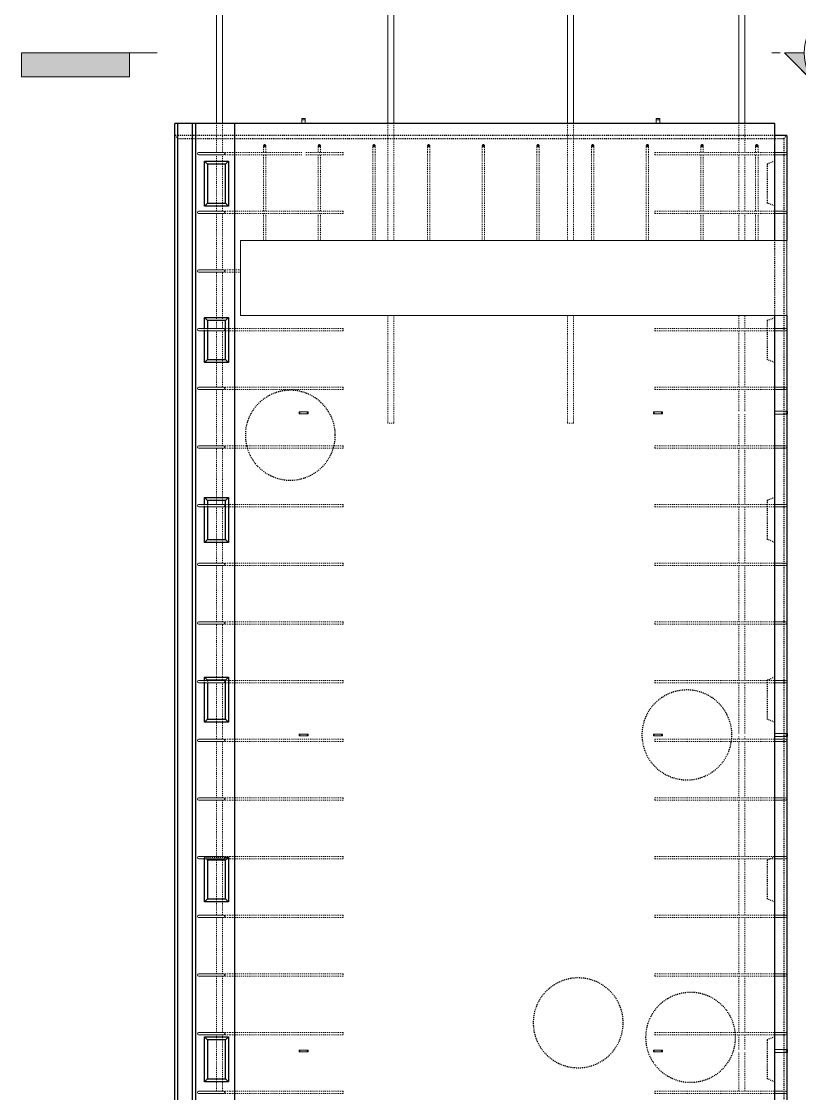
# Model space of a CAD drawing. Header units: millimetres. Extents: x -21844 to -8770, y -2150 to 7662.
# Drawn here: x -18647 to -16050, y 463 to 4041 of the extents above; entities that cross this region are included whole.
import ezdxf

# ---------------------------------------------------------------- set-up
doc = ezdxf.new("R2010")
doc.units = ezdxf.units.MM
doc.linetypes.add('Dash', pattern=[6.36, 3.18, -3.18])
for name, color, linetype, lineweight in [('A-GENM', 13, 'Continuous', 18), ('A-WALL', 113, 'Continuous', 25), ('A-WALL-HDLN', 110, 'Dash', 25), ('G-ANNO-SYMB', 111, 'Continuous', 9), ('S-BEAM', 12, 'Continuous', 18), ('S-RBAR', 171, 'Continuous', 18)]:
    doc.layers.add(name, color=color, linetype=linetype, lineweight=lineweight)

# ---------------------------------------------------------------- blocks, each defined once
blk = doc.blocks.new('M_Rectangular Corbel - M_Rectangular Corbel-1563094-Elevation Front')
at = {"layer": 'S-BEAM'}
for p, q in [((-17915.4, 3060), (-17915.4, 3310)), ((-17915.4, 3310), (-16092.9, 3310)), ((-16092.9, 3310), (-16092.9, 3060)), ((-16092.9, 3060), (-17915.4, 3060))]:
    blk.add_line(p, q, dxfattribs=at)
blk = doc.blocks.new('RR spread anchor face based - RR-SA-4_0-180-1726831-Elevation Front')
at = {"layer": 'A-GENM'}
for p, q in [((-17711.4, 3712.2), (-17711.4, 3717.2)), ((-17711.4, 3717.2), (-17699.4, 3717.2)), ((-17711.4, 3700), (-17711.4, 3712.2)), ((-17699.4, 3712.2), (-17711.4, 3712.2)), ((-17699.4, 3717.2), (-17699.4, 3712.2)), ((-17699.4, 3712.2), (-17699.4, 3700))]:
    blk.add_line(p, q, dxfattribs=at)
blk = doc.blocks.new('RR spread anchor face based - RR-SA-2_5-250-1726823-Elevation Front')
at = {"layer": 'A-GENM'}
for p, q in [((-16132.9, 2740), (-16095.4, 2740)), ((-16095.4, 2730), (-16132.9, 2730)), ((-16095.4, 2740), (-16090.4, 2740)), ((-16095.4, 2730), (-16095.4, 2740)), ((-16090.4, 2730), (-16095.4, 2730)), ((-16090.4, 2740), (-16090.4, 2730))]:
    blk.add_line(p, q, dxfattribs=at)
blk = doc.blocks.new('RR spread anchor face based - RR-SA-1_4-160-1726851-Elevation Front')
at = {"layer": 'A-GENM'}
for p, q in [((-17720.4, 2738), (-17717.9, 2738)), ((-17720.4, 2732), (-17720.4, 2738)), ((-17717.9, 2732), (-17720.4, 2732)), ((-17717.9, 2738), (-17692.9, 2738)), ((-17717.9, 2732), (-17717.9, 2738)), ((-17692.9, 2732), (-17717.9, 2732)), ((-17692.9, 2738), (-17690.4, 2738)), ((-17692.9, 2732), (-17692.9, 2738)), ((-17690.4, 2732), (-17692.9, 2732)), ((-17690.4, 2738), (-17690.4, 2732))]:
    blk.add_line(p, q, dxfattribs=at)
blk = doc.blocks.new('Detail View - M_Section Tail - Filled Horizontal-14034-Elevation Front')
at = {"layer": 'G-ANNO-SYMB'}
blk.add_hatch(color=256, dxfattribs=at).paths.add_polyline_path([(-18204.4, -528.4), (-18204.4, -448.4), (-18564.4, -448.4), (-18564.4, -528.4)])
for p, q in [((-18564.4, -528.4), (-18564.4, -448.4)), ((-18564.4, -448.4), (-18204.4, -448.4)), ((-18204.4, -448.4), (-18204.4, -528.4)), ((-18204.4, -528.4), (-18564.4, -528.4))]:
    blk.add_line(p, q, dxfattribs=at)
blk = doc.blocks.new('Detail View - M_Section Head - Filled SHOP DWG-1002450-Elevation Front')
at = {"layer": 'G-ANNO-SYMB'}
h = blk.add_hatch(color=256, dxfattribs=at)
edge = h.paths.add_edge_path()
edge.add_line((-15983, -448.4), (-15916.7, -448.4))
edge.add_arc((-15756.7, -448.4), 160, 180, 225)
edge.add_line((-15869.9, -561.5), (-15983, -448.4))
h = blk.add_hatch(color=256, dxfattribs=at)
edge = h.paths.add_edge_path()
edge.add_line((-15530.5, -448.4), (-15643.6, -561.5))
edge.add_arc((-15756.7, -448.4), 160, 315, 360)
edge.add_line((-15596.7, -448.4), (-15530.5, -448.4))
h = blk.add_hatch(color=256, dxfattribs=at)
edge = h.paths.add_edge_path()
edge.add_line((-15756.7, -674.7), (-15869.9, -561.5))
edge.add_arc((-15756.7, -448.4), 160, 225, 270)
edge.add_line((-15756.7, -608.4), (-15756.7, -674.7))
h = blk.add_hatch(color=256, dxfattribs=at)
edge = h.paths.add_edge_path()
edge.add_line((-15756.7, -674.7), (-15756.7, -608.4))
edge.add_arc((-15756.7, -448.4), 160, 270, 315)
edge.add_line((-15643.6, -561.5), (-15756.7, -674.7))
for p, q in [((-15756.7, -674.7), (-15983, -448.4)), ((-15916.7, -448.4), (-15983, -448.4)), ((-15983, -448.4), (-15869.9, -561.5)), ((-15916.7, -448.4), (-15983, -448.4)), ((-15756.7, -674.7), (-15530.5, -448.4)), ((-15643.6, -561.5), (-15530.5, -448.4)), ((-15596.7, -448.4), (-15530.5, -448.4)), ((-15530.5, -448.4), (-15596.7, -448.4)), ((-15869.9, -561.5), (-15756.7, -674.7)), ((-15756.7, -674.7), (-15643.6, -561.5)), ((-15756.7, -608.4), (-15756.7, -674.7)), ((-15756.7, -674.7), (-15756.7, -608.4))]:
    blk.add_line(p, q, dxfattribs=at)
for start, end in [(360, 180), (180, 360), (180, 225), (315, 0), (225, 270), (270, 315)]:
    blk.add_arc((-15756.7, -448.4), 160, start, end, dxfattribs=at)

msp = doc.modelspace()

# ---------------------------------------------------------------- hatches: boundary and pattern name
at = {"layer": 'S-RBAR'}
for points in [[(-17835.4, 3622), (-17831.4, 3626), (-17835.4, 3630), (-17839.4, 3626)], [(-17652.9, 3622), (-17648.9, 3626), (-17652.9, 3630), (-17656.9, 3626)], [(-17470.4, 3622), (-17466.4, 3626), (-17470.4, 3630), (-17474.4, 3626)], [(-17287.9, 3622), (-17283.9, 3626), (-17287.9, 3630), (-17291.9, 3626)], [(-17105.4, 3622), (-17101.4, 3626), (-17105.4, 3630), (-17109.4, 3626)], [(-16922.9, 3622), (-16918.9, 3626), (-16922.9, 3630), (-16926.9, 3626)], [(-16740.4, 3622), (-16736.4, 3626), (-16740.4, 3630), (-16744.4, 3626)], [(-16557.9, 3622), (-16553.9, 3626), (-16557.9, 3630), (-16561.9, 3626)], [(-16375.4, 3622), (-16371.4, 3626), (-16375.4, 3630), (-16379.4, 3626)], [(-16192.9, 3622), (-16188.9, 3626), (-16192.9, 3630), (-16196.9, 3626)]]:
    msp.add_hatch(color=256, dxfattribs=at).paths.add_polyline_path(points)
h = msp.add_hatch(color=256, dxfattribs=at)
edge = h.paths.add_edge_path()
edge.add_arc((-17835.4, 3626), 4, 0, 360)
h = msp.add_hatch(color=256, dxfattribs=at)
edge = h.paths.add_edge_path()
edge.add_arc((-17652.9, 3626), 4, 0, 360)
h = msp.add_hatch(color=256, dxfattribs=at)
edge = h.paths.add_edge_path()
edge.add_arc((-17470.4, 3626), 4, 0, 360)
h = msp.add_hatch(color=256, dxfattribs=at)
edge = h.paths.add_edge_path()
edge.add_arc((-17287.9, 3626), 4, 0, 360)
h = msp.add_hatch(color=256, dxfattribs=at)
edge = h.paths.add_edge_path()
edge.add_arc((-17105.4, 3626), 4, 0, 360)
h = msp.add_hatch(color=256, dxfattribs=at)
edge = h.paths.add_edge_path()
edge.add_arc((-16922.9, 3626), 4, 0, 360)
h = msp.add_hatch(color=256, dxfattribs=at)
edge = h.paths.add_edge_path()
edge.add_arc((-16740.4, 3626), 4, 0, 360)
h = msp.add_hatch(color=256, dxfattribs=at)
edge = h.paths.add_edge_path()
edge.add_arc((-16557.9, 3626), 4, 0, 360)
h = msp.add_hatch(color=256, dxfattribs=at)
edge = h.paths.add_edge_path()
edge.add_arc((-16375.4, 3626), 4, 0, 360)
h = msp.add_hatch(color=256, dxfattribs=at)
edge = h.paths.add_edge_path()
edge.add_arc((-16192.9, 3626), 4, 0, 360)

# ---------------------------------------------------------------- linework, layer by layer
at = {"layer": 'A-WALL'}
for p, q in [((-16132.9, 3700), (-18135.4, 3700)), ((-18135.4, -1395), (-18135.4, 3700)), ((-18125.4, 3700), (-18125.4, -1395)), ((-18075.4, -1395), (-18075.4, 3700)), ((-18065.4, 3700), (-18065.4, -1395)), ((-17935.4, 3700), (-17935.4, -1395)), ((-16132.9, 3310), (-16132.9, 3700)), ((-16092.9, 3660.5), (-16132.9, 3660.5)), ((-16092.9, 3660.5), (-16092.9, 3600.4)), ((-16092.9, 3599.6), (-16092.9, 3404.6)), ((-18035.4, 3425), (-18035.4, 3575)), ((-18035.4, 3575), (-17955.4, 3575)), ((-18035.4, 3575), (-18025.4, 3565)), ((-17965.4, 3565), (-18025.4, 3565)), ((-18025.4, 3565), (-18025.4, 3435)), ((-17955.4, 3575), (-17965.4, 3565)), ((-17965.4, 3435), (-17965.4, 3565)), ((-17955.4, 3575), (-17955.4, 3425)), ((-18035.4, 3425), (-18025.4, 3435)), ((-18025.4, 3435), (-17965.4, 3435)), ((-17965.4, 3435), (-17955.4, 3425)), ((-17955.4, 3425), (-18035.4, 3425)), ((-16092.9, 3403.8), (-16092.9, 3310)), ((-18035.4, 3016.6), (-18035.4, 3052.5)), ((-18035.4, 3052.5), (-17955.4, 3052.5)), ((-18035.4, 3052.5), (-18025.4, 3042.5)), ((-17965.4, 3042.5), (-18025.4, 3042.5)), ((-18025.4, 3042.5), (-18025.4, 3016.6)), ((-17955.4, 3052.5), (-17965.4, 3042.5)), ((-17965.4, 2912.5), (-17965.4, 3042.5)), ((-17955.4, 3052.5), (-17955.4, 2902.5)), ((-16132.9, -1395), (-16132.9, 3060)), ((-16092.9, 3060), (-16092.9, 3013)), ((-18035.4, 2902.5), (-18035.4, 3008.6)), ((-18025.4, 3008.6), (-18025.4, 2912.5)), ((-16092.9, 3012.2), (-16092.9, 2817.2)), ((-18035.4, 2902.5), (-18025.4, 2912.5)), ((-17955.4, 2902.5), (-18035.4, 2902.5)), ((-18025.4, 2912.5), (-17965.4, 2912.5)), ((-17965.4, 2912.5), (-17955.4, 2902.5)), ((-16092.9, 2816.4), (-16092.9, 2740)), ((-16092.9, 2730), (-16092.9, 2621.4)), ((-16092.9, 2620.6), (-16092.9, 2425.6)), ((-18035.4, 2429.2), (-18035.4, 2452.5)), ((-18035.4, 2452.5), (-17955.4, 2452.5)), ((-18035.4, 2452.5), (-18025.4, 2442.5)), ((-17965.4, 2442.5), (-18025.4, 2442.5)), ((-18025.4, 2442.5), (-18025.4, 2429.2)), ((-17955.4, 2452.5), (-17965.4, 2442.5)), ((-17965.4, 2312.5), (-17965.4, 2442.5)), ((-17955.4, 2452.5), (-17955.4, 2302.5)), ((-18035.4, 2302.5), (-18035.4, 2421.2)), ((-18025.4, 2421.2), (-18025.4, 2312.5)), ((-16092.9, 2424.8), (-16092.9, 2229.8)), ((-18035.4, 2302.5), (-18025.4, 2312.5)), ((-17955.4, 2302.5), (-18035.4, 2302.5)), ((-18025.4, 2312.5), (-17965.4, 2312.5)), ((-17965.4, 2312.5), (-17955.4, 2302.5)), ((-16092.9, 2229), (-16092.9, 2034)), ((-16092.9, 2033.2), (-16092.9, 1838.2)), ((-18035.4, 1841.8), (-18035.4, 1852.5)), ((-18035.4, 1852.5), (-17955.4, 1852.5)), ((-18035.4, 1852.5), (-18025.4, 1842.5)), ((-18035.4, 1702.5), (-18035.4, 1833.8)), ((-17965.4, 1842.5), (-18025.4, 1842.5)), ((-18025.4, 1842.5), (-18025.4, 1841.8)), ((-18025.4, 1833.8), (-18025.4, 1712.5)), ((-17955.4, 1852.5), (-17965.4, 1842.5)), ((-17965.4, 1712.5), (-17965.4, 1842.5)), ((-17955.4, 1852.5), (-17955.4, 1702.5)), ((-16092.9, 1837.4), (-16092.9, 1665)), ((-18035.4, 1702.5), (-18025.4, 1712.5)), ((-17955.4, 1702.5), (-18035.4, 1702.5)), ((-18025.4, 1712.5), (-17965.4, 1712.5)), ((-17965.4, 1712.5), (-17955.4, 1702.5)), ((-16092.9, 1655), (-16092.9, 1642.4)), ((-16092.9, 1641.6), (-16092.9, 1446.6)), ((-16092.9, 1445.8), (-16092.9, 1250.8)), ((-17971.4, 1252.5), (-17970.6, 1252.5)), ((-17968.4, 1252.5), (-17968.1, 1252.5)), ((-17968, 1252.5), (-17955.4, 1252.5)), ((-17955.4, 1252.5), (-17965.4, 1242.5)), ((-17955.4, 1252.5), (-17955.4, 1102.5)), ((-18035.4, 1102.5), (-18035.4, 1246.4)), ((-18029.3, 1246.4), (-18025.4, 1242.5)), ((-17965.4, 1242.5), (-18025.4, 1242.5)), ((-18025.4, 1242.5), (-18025.4, 1112.5)), ((-17965.4, 1112.5), (-17965.4, 1242.5)), ((-16092.9, 1250), (-16092.9, 1055)), ((-18035.4, 1102.5), (-18025.4, 1112.5)), ((-18025.4, 1112.5), (-17965.4, 1112.5)), ((-17965.4, 1112.5), (-17955.4, 1102.5)), ((-17955.4, 1102.5), (-18035.4, 1102.5)), ((-16092.9, 1054.2), (-16092.9, 859.2)), ((-16092.9, 858.4), (-16092.9, 663.4)), ((-18035.4, 502.5), (-18035.4, 652.5)), ((-18035.4, 652.5), (-17955.4, 652.5)), ((-18035.4, 652.5), (-18025.4, 642.5)), ((-17955.4, 652.5), (-17965.4, 642.5)), ((-17955.4, 652.5), (-17955.4, 502.5)), ((-16092.9, 662.6), (-16092.9, 610)), ((-17965.4, 642.5), (-18025.4, 642.5)), ((-18025.4, 642.5), (-18025.4, 512.5)), ((-17965.4, 512.5), (-17965.4, 642.5)), ((-16092.9, 600), (-16092.9, 467.6)), ((-18035.4, 502.5), (-18025.4, 512.5)), ((-17955.4, 502.5), (-18035.4, 502.5)), ((-18025.4, 512.5), (-17965.4, 512.5)), ((-17965.4, 512.5), (-17955.4, 502.5)), ((-16092.9, 466.8), (-16092.9, 271.8))]:
    msp.add_line(p, q, dxfattribs=at)
at = {"layer": 'A-WALL-HDLN'}
for p, q in [((-18125.5, 3660.5), (-18135.4, 3660.5)), ((-18135.4, 3660.4), (-18125.4, 3650.4)), ((-18075.5, 3660.5), (-18125.4, 3660.5)), ((-18125.4, 3650.4), (-18075.5, 3650.4)), ((-18065.5, 3660.5), (-18075.4, 3660.5)), ((-18075.4, 3650.4), (-18065.5, 3650.4)), ((-17935.5, 3660.5), (-18065.4, 3660.5)), ((-18065.4, 3650.4), (-17995.5, 3650.4)), ((-17995.4, 3650.4), (-17975.5, 3650.4)), ((-17975.4, 3650.4), (-17935.5, 3650.4)), ((-16133, 3660.5), (-17935.4, 3660.5)), ((-17935.4, 3650.4), (-17424, 3650.4)), ((-17423.9, 3650.4), (-17404, 3650.4)), ((-17403.9, 3650.4), (-16824.5, 3650.4)), ((-16824.4, 3650.4), (-16804.5, 3650.4)), ((-16804.4, 3650.4), (-16253, 3650.4)), ((-16252.9, 3650.4), (-16233, 3650.4)), ((-16232.9, 3650.4), (-16133, 3650.4)), ((-16132.9, 3650.4), (-16102.9, 3650.4)), ((-16102.9, 3650.4), (-16092.9, 3660.5)), ((-16102.9, 3650.4), (-16102.9, 3310)), ((-16133, 3575), (-16157.9, 3565)), ((-16157.9, 3565), (-16157.9, 3435)), ((-16133, 3425), (-16157.9, 3435)), ((-16132.9, 3060), (-16132.9, 3310)), ((-16102.9, 3310), (-16102.9, 3060)), ((-16133, 3052.5), (-16157.9, 3042.5)), ((-16157.9, 3042.5), (-16157.9, 2912.5)), ((-16102.9, 3060), (-16102.9, 2740)), ((-18035.4, 3008.6), (-18035.4, 3016.6)), ((-18025.4, 3016.6), (-18025.4, 3008.6)), ((-16133, 2902.5), (-16157.9, 2912.5)), ((-16102.9, 2740), (-16102.9, 2730)), ((-16102.9, 2730), (-16102.9, 1665)), ((-16092.9, 2740), (-16092.9, 2730)), ((-16133, 2452.5), (-16157.9, 2442.5)), ((-16157.9, 2442.5), (-16157.9, 2312.5)), ((-18035.4, 2421.2), (-18035.4, 2429.2)), ((-18025.4, 2429.2), (-18025.4, 2421.2)), ((-16133, 2302.5), (-16157.9, 2312.5)), ((-18035.4, 1833.8), (-18035.4, 1841.8)), ((-18025.4, 1841.8), (-18025.4, 1833.8)), ((-16133, 1852.5), (-16157.9, 1842.5)), ((-16157.9, 1842.5), (-16157.9, 1712.5)), ((-16133, 1702.5), (-16157.9, 1712.5)), ((-16102.9, 1665), (-16102.9, 1655)), ((-16102.9, 1655), (-16102.9, 610)), ((-16092.9, 1665), (-16092.9, 1655)), ((-18035.4, 1246.4), (-18035.4, 1252.5)), ((-18035.4, 1252.5), (-17971.5, 1252.5)), ((-18035.4, 1252.5), (-18029.3, 1246.4)), ((-17970.6, 1252.5), (-17968.4, 1252.5)), ((-16133, 1252.5), (-16157.9, 1242.5)), ((-16157.9, 1242.5), (-16157.9, 1112.5)), ((-16133, 1102.5), (-16157.9, 1112.5)), ((-16133, 652.5), (-16157.9, 642.5)), ((-16157.9, 642.5), (-16157.9, 512.5)), ((-16102.9, 610), (-16102.9, 600)), ((-16092.9, 610), (-16092.9, 600)), ((-16102.9, 600), (-16102.9, -425)), ((-16133, 502.5), (-16157.9, 512.5))]:
    msp.add_line(p, q, dxfattribs=at)
for centre, start, end in [((-17749.6, 2660), 0, 180), ((-17749.6, 2660), 180, 193.5038), ((-17749.6, 2660), 346.4962, 0), ((-17749.6, 2660), 193.5421, 196.7114), ((-17749.6, 2660), 196.7525, 343.2475), ((-17749.6, 2660), 343.2886, 346.4579), ((-16426.2, 1660), 0, 180), ((-16426.2, 1660), 180, 351.4893), ((-16426.2, 1660), 351.5276, 354.5803), ((-16426.2, 1660), 354.6186, 0), ((-16788.9, 699.2), 0, 180), ((-16413.9, 650.7), 6.3319, 180), ((-16788.9, 699.2), 180, 0), ((-16413.9, 650.7), 180, 0), ((-16413.9, 650.7), 3.2409, 6.2936), ((-16413.9, 650.7), 0, 3.2026)]:
    msp.add_arc(centre, 150, start, end, dxfattribs=at)
at = {"layer": 'G-ANNO-SYMB'}
for p, q in [((-18193.5, 3935.9), (-18286.7, 3935.9)), ((-16114.6, 3935.9), (-16142.8, 3935.9))]:
    msp.add_line(p, q, dxfattribs=at)
at = {"layer": 'S-RBAR'}
for p, q in [((-17995.4, 3700), (-17995.4, 4720)), ((-17975.4, 3700), (-17975.4, 4720)), ((-17423.9, 3700), (-17423.9, 4720)), ((-17403.9, 3700), (-17403.9, 4720)), ((-16824.4, 3700), (-16824.4, 4720)), ((-16804.4, 3700), (-16804.4, 4720)), ((-16252.9, 3700), (-16252.9, 4720)), ((-16232.9, 3700), (-16232.9, 4720)), ((-17835.4, 3630), (-17839.4, 3626)), ((-17839.4, 3626), (-17835.4, 3622)), ((-17831.4, 3626), (-17835.4, 3630)), ((-17835.4, 3622), (-17831.4, 3626)), ((-17652.9, 3630), (-17656.9, 3626)), ((-17656.9, 3626), (-17652.9, 3622)), ((-17648.9, 3626), (-17652.9, 3630)), ((-17652.9, 3622), (-17648.9, 3626)), ((-17470.4, 3630), (-17474.4, 3626)), ((-17474.4, 3626), (-17470.4, 3622)), ((-17466.4, 3626), (-17470.4, 3630)), ((-17470.4, 3622), (-17466.4, 3626)), ((-17287.9, 3630), (-17291.9, 3626)), ((-17291.9, 3626), (-17287.9, 3622)), ((-17283.9, 3626), (-17287.9, 3630)), ((-17287.9, 3622), (-17283.9, 3626)), ((-17105.4, 3630), (-17109.4, 3626)), ((-17109.4, 3626), (-17105.4, 3622)), ((-17101.4, 3626), (-17105.4, 3630)), ((-17105.4, 3622), (-17101.4, 3626)), ((-16922.9, 3630), (-16926.9, 3626)), ((-16926.9, 3626), (-16922.9, 3622)), ((-16918.9, 3626), (-16922.9, 3630)), ((-16922.9, 3622), (-16918.9, 3626)), ((-16740.4, 3630), (-16744.4, 3626)), ((-16744.4, 3626), (-16740.4, 3622)), ((-16736.4, 3626), (-16740.4, 3630)), ((-16740.4, 3622), (-16736.4, 3626)), ((-16557.9, 3630), (-16561.9, 3626)), ((-16561.9, 3626), (-16557.9, 3622)), ((-16553.9, 3626), (-16557.9, 3630)), ((-16557.9, 3622), (-16553.9, 3626)), ((-16375.4, 3630), (-16379.4, 3626)), ((-16379.4, 3626), (-16375.4, 3622)), ((-16371.4, 3626), (-16375.4, 3630)), ((-16375.4, 3622), (-16371.4, 3626)), ((-16192.9, 3630), (-16196.9, 3626)), ((-16196.9, 3626), (-16192.9, 3622)), ((-16188.9, 3626), (-16192.9, 3630)), ((-16192.9, 3622), (-16188.9, 3626)), ((-18055.4, 3604), (-18035.4, 3604)), ((-18055.4, 3596), (-18035.4, 3596)), ((-17991.4, 3604), (-18035.4, 3604)), ((-17991.4, 3596), (-18035.4, 3596)), ((-17991.4, 3604), (-17971.4, 3604)), ((-17991.4, 3596), (-17971.4, 3596)), ((-16132.9, 3604), (-16116.9, 3604)), ((-16132.9, 3596), (-16116.9, 3596)), ((-16096.9, 3604), (-16116.9, 3604)), ((-16096.9, 3596), (-16116.9, 3596)), ((-18055.4, 3408.2), (-18035.4, 3408.2)), ((-18055.4, 3400.2), (-18035.4, 3400.2)), ((-17991.4, 3408.2), (-18035.4, 3408.2)), ((-17991.4, 3400.2), (-18035.4, 3400.2)), ((-17991.4, 3408.2), (-17971.4, 3408.2)), ((-17991.4, 3400.2), (-17971.4, 3400.2)), ((-16132.9, 3408.2), (-16116.9, 3408.2)), ((-16132.9, 3400.2), (-16116.9, 3400.2)), ((-16096.9, 3408.2), (-16116.9, 3408.2)), ((-16096.9, 3400.2), (-16116.9, 3400.2)), ((-18055.4, 3212.4), (-18035.4, 3212.4)), ((-18055.4, 3204.4), (-18035.4, 3204.4)), ((-17991.4, 3212.4), (-18035.4, 3212.4)), ((-17991.4, 3204.4), (-18035.4, 3204.4)), ((-17991.4, 3212.4), (-17971.4, 3212.4)), ((-17991.4, 3204.4), (-17971.4, 3204.4)), ((-18055.4, 3016.6), (-18035.4, 3016.6)), ((-18055.4, 3008.6), (-18035.4, 3008.6)), ((-17991.4, 3016.6), (-18035.4, 3016.6)), ((-17991.4, 3008.6), (-18035.4, 3008.6)), ((-17991.4, 3016.6), (-17971.4, 3016.6)), ((-17991.4, 3008.6), (-17971.4, 3008.6)), ((-16132.9, 3016.6), (-16116.9, 3016.6)), ((-16132.9, 3008.6), (-16116.9, 3008.6)), ((-16096.9, 3016.6), (-16116.9, 3016.6)), ((-16096.9, 3008.6), (-16116.9, 3008.6)), ((-18055.4, 2820.8), (-18035.4, 2820.8)), ((-18055.4, 2812.8), (-18035.4, 2812.8)), ((-17991.4, 2820.8), (-18035.4, 2820.8)), ((-17991.4, 2812.8), (-18035.4, 2812.8)), ((-17991.4, 2820.8), (-17971.4, 2820.8)), ((-17991.4, 2812.8), (-17971.4, 2812.8)), ((-16132.9, 2820.8), (-16116.9, 2820.8)), ((-16132.9, 2812.8), (-16116.9, 2812.8)), ((-16096.9, 2820.8), (-16116.9, 2820.8)), ((-16096.9, 2812.8), (-16116.9, 2812.8)), ((-18055.4, 2625), (-18035.4, 2625)), ((-18055.4, 2617), (-18035.4, 2617)), ((-17991.4, 2625), (-18035.4, 2625)), ((-17991.4, 2617), (-18035.4, 2617)), ((-17991.4, 2625), (-17971.4, 2625)), ((-17991.4, 2617), (-17971.4, 2617)), ((-16132.9, 2625), (-16116.9, 2625)), ((-16132.9, 2617), (-16116.9, 2617)), ((-16096.9, 2625), (-16116.9, 2625)), ((-16096.9, 2617), (-16116.9, 2617)), ((-18055.4, 2429.2), (-18035.4, 2429.2)), ((-18055.4, 2421.2), (-18035.4, 2421.2)), ((-17991.4, 2429.2), (-18035.4, 2429.2)), ((-17991.4, 2421.2), (-18035.4, 2421.2)), ((-17991.4, 2429.2), (-17971.4, 2429.2)), ((-17991.4, 2421.2), (-17971.4, 2421.2)), ((-16132.9, 2429.2), (-16116.9, 2429.2)), ((-16132.9, 2421.2), (-16116.9, 2421.2)), ((-16096.9, 2429.2), (-16116.9, 2429.2)), ((-16096.9, 2421.2), (-16116.9, 2421.2)), ((-18055.4, 2233.4), (-18035.4, 2233.4)), ((-18055.4, 2225.4), (-18035.4, 2225.4)), ((-17991.4, 2233.4), (-18035.4, 2233.4)), ((-17991.4, 2225.4), (-18035.4, 2225.4)), ((-17991.4, 2233.4), (-17971.4, 2233.4)), ((-17991.4, 2225.4), (-17971.4, 2225.4)), ((-16132.9, 2233.4), (-16116.9, 2233.4)), ((-16132.9, 2225.4), (-16116.9, 2225.4)), ((-16096.9, 2233.4), (-16116.9, 2233.4)), ((-16096.9, 2225.4), (-16116.9, 2225.4)), ((-18055.4, 2037.6), (-18035.4, 2037.6)), ((-18055.4, 2029.6), (-18035.4, 2029.6)), ((-17991.4, 2037.6), (-18035.4, 2037.6)), ((-17991.4, 2029.6), (-18035.4, 2029.6)), ((-17991.4, 2037.6), (-17971.4, 2037.6)), ((-17991.4, 2029.6), (-17971.4, 2029.6)), ((-16132.9, 2037.6), (-16116.9, 2037.6)), ((-16132.9, 2029.6), (-16116.9, 2029.6)), ((-16096.9, 2037.6), (-16116.9, 2037.6)), ((-16096.9, 2029.6), (-16116.9, 2029.6)), ((-18055.4, 1841.8), (-18035.4, 1841.8)), ((-18055.4, 1833.8), (-18035.4, 1833.8)), ((-17991.4, 1841.8), (-18035.4, 1841.8)), ((-17991.4, 1833.8), (-18035.4, 1833.8)), ((-17991.4, 1841.8), (-17971.4, 1841.8)), ((-17991.4, 1833.8), (-17971.4, 1833.8)), ((-16132.9, 1841.8), (-16116.9, 1841.8)), ((-16132.9, 1833.8), (-16116.9, 1833.8)), ((-16096.9, 1841.8), (-16116.9, 1841.8)), ((-16096.9, 1833.8), (-16116.9, 1833.8)), ((-18055.4, 1646), (-18035.4, 1646)), ((-17991.4, 1646), (-18035.4, 1646)), ((-17991.4, 1646), (-17971.4, 1646)), ((-16132.9, 1646), (-16116.9, 1646)), ((-16096.9, 1646), (-16116.9, 1646)), ((-18055.4, 1638), (-18035.4, 1638)), ((-17991.4, 1638), (-18035.4, 1638)), ((-17991.4, 1638), (-17971.4, 1638)), ((-16132.9, 1638), (-16116.9, 1638)), ((-16096.9, 1638), (-16116.9, 1638)), ((-18055.4, 1450.2), (-18035.4, 1450.2)), ((-18055.4, 1442.2), (-18035.4, 1442.2)), ((-17991.4, 1450.2), (-18035.4, 1450.2)), ((-17991.4, 1442.2), (-18035.4, 1442.2)), ((-17991.4, 1450.2), (-17971.4, 1450.2)), ((-17991.4, 1442.2), (-17971.4, 1442.2)), ((-16132.9, 1450.2), (-16116.9, 1450.2)), ((-16132.9, 1442.2), (-16116.9, 1442.2)), ((-16096.9, 1450.2), (-16116.9, 1450.2)), ((-16096.9, 1442.2), (-16116.9, 1442.2)), ((-18055.4, 1254.4), (-18035.4, 1254.4)), ((-17991.4, 1254.4), (-18035.4, 1254.4)), ((-17991.4, 1254.4), (-17971.4, 1254.4)), ((-16132.9, 1254.4), (-16116.9, 1254.4)), ((-16096.9, 1254.4), (-16116.9, 1254.4)), ((-18055.4, 1246.4), (-18035.4, 1246.4)), ((-17991.4, 1246.4), (-18035.4, 1246.4)), ((-17991.4, 1246.4), (-17971.4, 1246.4)), ((-16132.9, 1246.4), (-16116.9, 1246.4)), ((-16096.9, 1246.4), (-16116.9, 1246.4)), ((-18055.4, 1058.6), (-18035.4, 1058.6)), ((-18055.4, 1050.6), (-18035.4, 1050.6)), ((-17991.4, 1058.6), (-18035.4, 1058.6)), ((-17991.4, 1050.6), (-18035.4, 1050.6)), ((-17991.4, 1058.6), (-17971.4, 1058.6)), ((-17991.4, 1050.6), (-17971.4, 1050.6)), ((-16132.9, 1058.6), (-16116.9, 1058.6)), ((-16132.9, 1050.6), (-16116.9, 1050.6)), ((-16096.9, 1058.6), (-16116.9, 1058.6)), ((-16096.9, 1050.6), (-16116.9, 1050.6)), ((-18055.4, 862.8), (-18035.4, 862.8)), ((-17991.4, 862.8), (-18035.4, 862.8)), ((-17991.4, 862.8), (-17971.4, 862.8)), ((-16132.9, 862.8), (-16116.9, 862.8)), ((-16096.9, 862.8), (-16116.9, 862.8)), ((-18055.4, 854.8), (-18035.4, 854.8)), ((-17991.4, 854.8), (-18035.4, 854.8)), ((-17991.4, 854.8), (-17971.4, 854.8)), ((-16132.9, 854.8), (-16116.9, 854.8)), ((-16096.9, 854.8), (-16116.9, 854.8)), ((-18055.4, 667), (-18035.4, 667)), ((-18055.4, 659), (-18035.4, 659)), ((-17991.4, 667), (-18035.4, 667)), ((-17991.4, 659), (-18035.4, 659)), ((-17991.4, 667), (-17971.4, 667)), ((-17991.4, 659), (-17971.4, 659)), ((-16132.9, 667), (-16116.9, 667)), ((-16132.9, 659), (-16116.9, 659)), ((-16096.9, 667), (-16116.9, 667)), ((-16096.9, 659), (-16116.9, 659)), ((-18055.4, 471.2), (-18035.4, 471.2)), ((-17991.4, 471.2), (-18035.4, 471.2)), ((-17991.4, 471.2), (-17971.4, 471.2)), ((-16132.9, 471.2), (-16116.9, 471.2)), ((-16096.9, 471.2), (-16116.9, 471.2)), ((-18055.4, 463.2), (-18035.4, 463.2)), ((-17991.4, 463.2), (-18035.4, 463.2)), ((-17991.4, 463.2), (-17971.4, 463.2)), ((-16132.9, 463.2), (-16116.9, 463.2)), ((-16096.9, 463.2), (-16116.9, 463.2))]:
    msp.add_line(p, q, dxfattribs=at)
at = {"layer": 'S-RBAR', "linetype": 'Dash'}
for p, q in [((-17995.4, 3660.5), (-17995.4, 3700)), ((-17975.4, 3660.5), (-17975.4, 3700)), ((-17423.9, 3660.5), (-17423.9, 3700)), ((-17403.9, 3660.5), (-17403.9, 3700)), ((-16824.4, 3660.5), (-16824.4, 3700)), ((-16804.4, 3660.5), (-16804.4, 3700)), ((-16252.9, 3660.5), (-16252.9, 3700)), ((-16232.9, 3660.5), (-16232.9, 3700)), ((-17995.4, 3604), (-17995.4, 3660.4)), ((-17975.4, 3604), (-17975.4, 3660.4)), ((-17423.9, 3310), (-17423.9, 3660.4)), ((-17403.9, 3310), (-17403.9, 3660.4)), ((-16824.4, 3310), (-16824.4, 3660.4)), ((-16804.4, 3310), (-16804.4, 3660.4)), ((-16252.9, 3604), (-16252.9, 3660.4)), ((-16232.9, 3604), (-16232.9, 3660.4)), ((-17839.4, 3606), (-17839.4, 3626)), ((-17831.4, 3606), (-17831.4, 3626)), ((-17656.9, 3606), (-17656.9, 3626)), ((-17648.9, 3606), (-17648.9, 3626)), ((-17474.4, 3606), (-17474.4, 3626)), ((-17466.4, 3606), (-17466.4, 3626)), ((-17291.9, 3606), (-17291.9, 3626)), ((-17283.9, 3606), (-17283.9, 3626)), ((-17109.4, 3606), (-17109.4, 3626)), ((-17101.4, 3606), (-17101.4, 3626)), ((-16926.9, 3606), (-16926.9, 3626)), ((-16918.9, 3606), (-16918.9, 3626)), ((-16744.4, 3606), (-16744.4, 3626)), ((-16736.4, 3606), (-16736.4, 3626)), ((-16561.9, 3606), (-16561.9, 3626)), ((-16553.9, 3606), (-16553.9, 3626)), ((-16379.4, 3606), (-16379.4, 3626)), ((-16371.4, 3606), (-16371.4, 3626)), ((-16196.9, 3606), (-16196.9, 3626)), ((-16188.9, 3606), (-16188.9, 3626)), ((-17995.4, 3575), (-17995.4, 3596)), ((-17975.4, 3575), (-17975.4, 3596)), ((-17951.4, 3604), (-17971.4, 3604)), ((-17951.4, 3596), (-17971.4, 3596)), ((-17935.5, 3604), (-17951.4, 3604)), ((-17935.5, 3596), (-17951.4, 3596)), ((-17711.4, 3604), (-17935.4, 3604)), ((-17711.4, 3596), (-17935.4, 3596)), ((-17839.4, 3604), (-17839.4, 3606)), ((-17839.4, 3408.2), (-17839.4, 3596)), ((-17831.4, 3604), (-17831.4, 3606)), ((-17831.4, 3408.2), (-17831.4, 3596)), ((-17573.4, 3604), (-17699.4, 3604)), ((-17573.4, 3596), (-17699.4, 3596)), ((-17656.9, 3604), (-17656.9, 3606)), ((-17656.9, 3408.2), (-17656.9, 3596)), ((-17648.9, 3604), (-17648.9, 3606)), ((-17648.9, 3408.2), (-17648.9, 3596)), ((-17573.4, 3604), (-17573.4, 3596)), ((-17474.4, 3310), (-17474.4, 3606)), ((-17466.4, 3310), (-17466.4, 3606)), ((-17291.9, 3310), (-17291.9, 3606)), ((-17283.9, 3310), (-17283.9, 3606)), ((-17109.4, 3310), (-17109.4, 3606)), ((-17101.4, 3310), (-17101.4, 3606)), ((-16926.9, 3310), (-16926.9, 3606)), ((-16918.9, 3310), (-16918.9, 3606)), ((-16744.4, 3310), (-16744.4, 3606)), ((-16736.4, 3310), (-16736.4, 3606)), ((-16561.9, 3310), (-16561.9, 3606)), ((-16553.9, 3538.7), (-16553.9, 3606)), ((-16532.9, 3604), (-16133, 3604)), ((-16532.9, 3596), (-16532.9, 3604)), ((-16532.9, 3596), (-16133, 3596)), ((-16379.4, 3604), (-16379.4, 3606)), ((-16379.4, 3408.2), (-16379.4, 3596)), ((-16371.4, 3604), (-16371.4, 3606)), ((-16371.4, 3408.2), (-16371.4, 3596)), ((-16252.9, 3408.2), (-16252.9, 3596)), ((-16232.9, 3408.2), (-16232.9, 3596)), ((-16196.9, 3604), (-16196.9, 3606)), ((-16196.9, 3408.2), (-16196.9, 3596)), ((-16188.9, 3604), (-16188.9, 3606)), ((-16188.9, 3408.2), (-16188.9, 3596)), ((-17995.4, 3565), (-17995.4, 3575)), ((-17995.4, 3435), (-17995.4, 3565)), ((-17975.4, 3565), (-17975.4, 3575)), ((-17975.4, 3435), (-17975.4, 3565)), ((-16553.9, 3310), (-16553.9, 3537.2)), ((-17995.4, 3425), (-17995.4, 3435)), ((-17975.4, 3425), (-17975.4, 3435)), ((-17995.4, 3408.2), (-17995.4, 3425)), ((-17995.4, 3212.4), (-17995.4, 3400.2)), ((-17975.4, 3408.2), (-17975.4, 3425)), ((-17975.4, 3212.4), (-17975.4, 3400.2)), ((-17951.4, 3408.2), (-17971.4, 3408.2)), ((-17951.4, 3400.2), (-17971.4, 3400.2)), ((-17935.5, 3408.2), (-17951.4, 3408.2)), ((-17935.5, 3400.2), (-17951.4, 3400.2)), ((-17573.4, 3408.2), (-17935.4, 3408.2)), ((-17573.4, 3400.2), (-17935.4, 3400.2)), ((-17839.4, 3310), (-17839.4, 3400.2)), ((-17831.4, 3310), (-17831.4, 3400.2)), ((-17656.9, 3310), (-17656.9, 3400.2)), ((-17648.9, 3310), (-17648.9, 3400.2)), ((-17573.4, 3408.2), (-17573.4, 3400.2)), ((-16532.9, 3408.2), (-16133, 3408.2)), ((-16532.9, 3400.2), (-16532.9, 3408.2)), ((-16532.9, 3400.2), (-16133, 3400.2)), ((-16379.4, 3310), (-16379.4, 3400.2)), ((-16371.4, 3310), (-16371.4, 3400.2)), ((-16252.9, 3310), (-16252.9, 3400.2)), ((-16232.9, 3310), (-16232.9, 3400.2)), ((-16196.9, 3310), (-16196.9, 3400.2)), ((-16188.9, 3310), (-16188.9, 3400.2)), ((-17995.4, 3052.5), (-17995.4, 3204.4)), ((-17975.4, 3052.5), (-17975.4, 3204.4)), ((-17951.4, 3212.4), (-17971.4, 3212.4)), ((-17951.4, 3204.4), (-17971.4, 3204.4)), ((-17935.5, 3212.4), (-17951.4, 3212.4)), ((-17935.5, 3204.4), (-17951.4, 3204.4)), ((-17915.4, 3212.4), (-17935.4, 3212.4)), ((-17915.4, 3204.4), (-17935.4, 3204.4)), ((-17995.4, 3042.5), (-17995.4, 3052.5)), ((-17995.4, 3016.6), (-17995.4, 3042.5)), ((-17975.4, 3042.5), (-17975.4, 3052.5)), ((-17975.4, 3016.6), (-17975.4, 3042.5)), ((-17423.9, 2700), (-17423.9, 3060)), ((-17403.9, 2700), (-17403.9, 3060)), ((-16824.4, 2700), (-16824.4, 3060)), ((-16804.4, 2700), (-16804.4, 3060)), ((-16252.9, 3016.6), (-16252.9, 3060)), ((-16232.9, 3016.6), (-16232.9, 3060)), ((-17995.4, 2912.5), (-17995.4, 3008.6)), ((-17975.4, 2912.5), (-17975.4, 3008.6)), ((-17965.5, 3016.6), (-17971.4, 3016.6)), ((-17965.5, 3008.6), (-17971.4, 3008.6)), ((-17955.9, 3016.6), (-17965.4, 3016.6)), ((-17955.9, 3008.6), (-17965.4, 3008.6)), ((-17951.4, 3016.6), (-17955.8, 3016.6)), ((-17951.4, 3008.6), (-17955.8, 3008.6)), ((-17935.5, 3016.6), (-17951.4, 3016.6)), ((-17935.5, 3008.6), (-17951.4, 3008.6)), ((-17573.4, 3016.6), (-17935.4, 3016.6)), ((-17573.4, 3008.6), (-17935.4, 3008.6)), ((-17573.4, 3016.6), (-17573.4, 3008.6)), ((-16532.9, 3016.6), (-16158, 3016.6)), ((-16532.9, 3008.6), (-16532.9, 3016.6)), ((-16532.9, 3008.6), (-16158, 3008.6)), ((-16252.9, 2820.8), (-16252.9, 3008.6)), ((-16232.9, 2820.8), (-16232.9, 3008.6)), ((-16157.9, 3016.6), (-16133, 3016.6)), ((-16157.9, 3008.6), (-16133, 3008.6)), ((-17995.4, 2902.5), (-17995.4, 2912.5)), ((-17995.4, 2820.8), (-17995.4, 2902.5)), ((-17975.4, 2902.5), (-17975.4, 2912.5)), ((-17975.4, 2820.8), (-17975.4, 2902.5)), ((-17995.4, 2625), (-17995.4, 2812.8)), ((-17975.4, 2625), (-17975.4, 2812.8)), ((-17951.4, 2820.8), (-17971.4, 2820.8)), ((-17951.4, 2812.8), (-17971.4, 2812.8)), ((-17935.5, 2820.8), (-17951.4, 2820.8)), ((-17935.5, 2812.8), (-17951.4, 2812.8)), ((-17573.4, 2820.8), (-17935.4, 2820.8)), ((-17573.4, 2812.8), (-17935.4, 2812.8)), ((-17573.4, 2820.8), (-17573.4, 2812.8)), ((-16532.9, 2820.8), (-16133, 2820.8)), ((-16532.9, 2812.8), (-16532.9, 2820.8)), ((-16532.9, 2812.8), (-16133, 2812.8)), ((-16252.9, 2740), (-16252.9, 2812.8)), ((-16232.9, 2740), (-16232.9, 2812.8)), ((-16252.9, 2625), (-16252.9, 2730)), ((-16232.9, 2625), (-16232.9, 2730)), ((-17403.9, 2700), (-17423.9, 2700)), ((-16804.4, 2700), (-16824.4, 2700)), ((-17995.4, 2452.5), (-17995.4, 2617)), ((-17975.4, 2452.5), (-17975.4, 2617)), ((-17951.4, 2625), (-17971.4, 2625)), ((-17951.4, 2617), (-17971.4, 2617)), ((-17935.5, 2625), (-17951.4, 2625)), ((-17935.5, 2617), (-17951.4, 2617)), ((-17573.4, 2625), (-17935.4, 2625)), ((-17573.4, 2617), (-17935.4, 2617)), ((-17573.4, 2625), (-17573.4, 2617)), ((-16532.9, 2625), (-16133, 2625)), ((-16532.9, 2617), (-16532.9, 2625)), ((-16532.9, 2617), (-16133, 2617)), ((-16252.9, 2429.2), (-16252.9, 2617)), ((-16232.9, 2429.2), (-16232.9, 2617)), ((-17995.4, 2442.5), (-17995.4, 2452.5)), ((-17995.4, 2429.2), (-17995.4, 2442.5)), ((-17975.4, 2442.5), (-17975.4, 2452.5)), ((-17975.4, 2429.2), (-17975.4, 2442.5)), ((-17995.4, 2312.5), (-17995.4, 2421.2)), ((-17975.4, 2312.5), (-17975.4, 2421.2)), ((-17965.5, 2429.2), (-17971.4, 2429.2)), ((-17965.5, 2421.2), (-17971.4, 2421.2)), ((-17955.9, 2429.2), (-17965.4, 2429.2)), ((-17955.9, 2421.2), (-17965.4, 2421.2)), ((-17951.4, 2429.2), (-17955.8, 2429.2)), ((-17951.4, 2421.2), (-17955.8, 2421.2)), ((-17935.5, 2429.2), (-17951.4, 2429.2)), ((-17935.5, 2421.2), (-17951.4, 2421.2)), ((-17573.4, 2429.2), (-17935.4, 2429.2)), ((-17573.4, 2421.2), (-17935.4, 2421.2)), ((-17573.4, 2429.2), (-17573.4, 2421.2)), ((-16532.9, 2429.2), (-16158, 2429.2)), ((-16532.9, 2421.2), (-16532.9, 2429.2)), ((-16532.9, 2421.2), (-16158, 2421.2)), ((-16252.9, 2233.4), (-16252.9, 2421.2)), ((-16232.9, 2233.4), (-16232.9, 2421.2)), ((-16157.9, 2429.2), (-16133, 2429.2)), ((-16157.9, 2421.2), (-16133, 2421.2)), ((-17995.4, 2302.5), (-17995.4, 2312.5)), ((-17995.4, 2233.4), (-17995.4, 2302.5)), ((-17975.4, 2302.5), (-17975.4, 2312.5)), ((-17975.4, 2233.4), (-17975.4, 2302.5)), ((-17995.4, 2037.6), (-17995.4, 2225.4)), ((-17975.4, 2037.6), (-17975.4, 2225.4)), ((-17951.4, 2233.4), (-17971.4, 2233.4)), ((-17951.4, 2225.4), (-17971.4, 2225.4)), ((-17935.5, 2233.4), (-17951.4, 2233.4)), ((-17935.5, 2225.4), (-17951.4, 2225.4)), ((-17573.4, 2233.4), (-17935.4, 2233.4)), ((-17573.4, 2225.4), (-17935.4, 2225.4)), ((-17573.4, 2233.4), (-17573.4, 2225.4)), ((-16532.9, 2233.4), (-16133, 2233.4)), ((-16532.9, 2225.4), (-16532.9, 2233.4)), ((-16532.9, 2225.4), (-16133, 2225.4)), ((-16252.9, 2037.6), (-16252.9, 2225.4)), ((-16232.9, 2037.6), (-16232.9, 2225.4)), ((-17995.4, 1852.5), (-17995.4, 2029.6)), ((-17975.4, 1852.5), (-17975.4, 2029.6)), ((-17951.4, 2037.6), (-17971.4, 2037.6)), ((-17951.4, 2029.6), (-17971.4, 2029.6)), ((-17935.5, 2037.6), (-17951.4, 2037.6)), ((-17935.5, 2029.6), (-17951.4, 2029.6)), ((-17573.4, 2037.6), (-17935.4, 2037.6)), ((-17573.4, 2029.6), (-17935.4, 2029.6)), ((-17573.4, 2037.6), (-17573.4, 2029.6)), ((-16532.9, 2037.6), (-16133, 2037.6)), ((-16532.9, 2029.6), (-16532.9, 2037.6)), ((-16532.9, 2029.6), (-16133, 2029.6)), ((-16252.9, 1841.8), (-16252.9, 2029.6)), ((-16232.9, 1841.8), (-16232.9, 2029.6)), ((-17995.4, 1842.5), (-17995.4, 1852.5)), ((-17995.4, 1841.8), (-17995.4, 1842.5)), ((-17995.4, 1712.5), (-17995.4, 1833.8)), ((-17975.4, 1842.5), (-17975.4, 1852.5)), ((-17975.4, 1841.8), (-17975.4, 1842.5)), ((-17975.4, 1712.5), (-17975.4, 1833.8)), ((-17965.5, 1841.8), (-17971.4, 1841.8)), ((-17965.5, 1833.8), (-17971.4, 1833.8)), ((-17955.9, 1841.8), (-17965.4, 1841.8)), ((-17955.9, 1833.8), (-17965.4, 1833.8)), ((-17951.4, 1841.8), (-17955.8, 1841.8)), ((-17951.4, 1833.8), (-17955.8, 1833.8)), ((-17935.5, 1841.8), (-17951.4, 1841.8)), ((-17935.5, 1833.8), (-17951.4, 1833.8)), ((-17573.4, 1841.8), (-17935.4, 1841.8)), ((-17573.4, 1833.8), (-17935.4, 1833.8)), ((-17573.4, 1841.8), (-17573.4, 1833.8)), ((-16532.9, 1841.8), (-16158, 1841.8)), ((-16532.9, 1833.8), (-16532.9, 1841.8)), ((-16532.9, 1833.8), (-16158, 1833.8)), ((-16252.9, 1665), (-16252.9, 1833.8)), ((-16232.9, 1665), (-16232.9, 1833.8)), ((-16157.9, 1841.8), (-16133, 1841.8)), ((-16157.9, 1833.8), (-16133, 1833.8)), ((-17995.4, 1702.5), (-17995.4, 1712.5)), ((-17995.4, 1646), (-17995.4, 1702.5)), ((-17975.4, 1702.5), (-17975.4, 1712.5)), ((-17975.4, 1646), (-17975.4, 1702.5)), ((-17951.4, 1646), (-17971.4, 1646)), ((-17935.5, 1646), (-17951.4, 1646)), ((-17573.4, 1646), (-17935.4, 1646)), ((-17573.4, 1646), (-17573.4, 1638)), ((-16532.9, 1646), (-16133, 1646)), ((-16532.9, 1638), (-16532.9, 1646)), ((-16252.9, 1646), (-16252.9, 1655)), ((-16232.9, 1646), (-16232.9, 1655)), ((-17995.4, 1450.2), (-17995.4, 1638)), ((-17975.4, 1450.2), (-17975.4, 1638)), ((-17951.4, 1638), (-17971.4, 1638)), ((-17935.5, 1638), (-17951.4, 1638)), ((-17573.4, 1638), (-17935.4, 1638)), ((-16532.9, 1638), (-16133, 1638)), ((-16252.9, 1450.2), (-16252.9, 1638)), ((-16232.9, 1450.2), (-16232.9, 1638)), ((-17995.4, 1254.4), (-17995.4, 1442.2)), ((-17975.4, 1254.4), (-17975.4, 1442.2)), ((-17951.4, 1450.2), (-17971.4, 1450.2)), ((-17951.4, 1442.2), (-17971.4, 1442.2)), ((-17935.5, 1450.2), (-17951.4, 1450.2)), ((-17935.5, 1442.2), (-17951.4, 1442.2)), ((-17573.4, 1450.2), (-17935.4, 1450.2)), ((-17573.4, 1442.2), (-17935.4, 1442.2)), ((-17573.4, 1450.2), (-17573.4, 1442.2)), ((-16532.9, 1450.2), (-16133, 1450.2)), ((-16532.9, 1442.2), (-16532.9, 1450.2)), ((-16532.9, 1442.2), (-16133, 1442.2)), ((-16252.9, 1254.4), (-16252.9, 1442.2)), ((-16232.9, 1254.4), (-16232.9, 1442.2)), ((-17951.4, 1254.4), (-17971.4, 1254.4)), ((-17935.5, 1254.4), (-17951.4, 1254.4)), ((-17573.4, 1254.4), (-17935.4, 1254.4)), ((-17573.4, 1254.4), (-17573.4, 1246.4)), ((-16532.9, 1254.4), (-16133, 1254.4)), ((-16532.9, 1246.4), (-16532.9, 1254.4)), ((-17995.4, 1242.5), (-17995.4, 1246.4)), ((-17995.4, 1112.5), (-17995.4, 1242.5)), ((-17975.4, 1242.5), (-17975.4, 1246.4)), ((-17975.4, 1112.5), (-17975.4, 1242.5)), ((-17955.9, 1246.4), (-17971.4, 1246.4)), ((-17951.4, 1246.4), (-17955.8, 1246.4)), ((-17935.5, 1246.4), (-17951.4, 1246.4)), ((-17573.4, 1246.4), (-17935.4, 1246.4)), ((-16532.9, 1246.4), (-16148.3, 1246.4)), ((-16252.9, 1058.6), (-16252.9, 1246.4)), ((-16232.9, 1058.6), (-16232.9, 1246.4)), ((-16148.1, 1246.4), (-16133, 1246.4)), ((-17995.4, 1102.5), (-17995.4, 1112.5)), ((-17975.4, 1102.5), (-17975.4, 1112.5)), ((-17995.4, 1058.6), (-17995.4, 1102.5)), ((-17975.4, 1058.6), (-17975.4, 1102.5)), ((-17995.4, 862.8), (-17995.4, 1050.6)), ((-17975.4, 862.8), (-17975.4, 1050.6)), ((-17951.4, 1058.6), (-17971.4, 1058.6)), ((-17951.4, 1050.6), (-17971.4, 1050.6)), ((-17935.5, 1058.6), (-17951.4, 1058.6)), ((-17935.5, 1050.6), (-17951.4, 1050.6)), ((-17573.4, 1058.6), (-17935.4, 1058.6)), ((-17573.4, 1050.6), (-17935.4, 1050.6)), ((-17573.4, 1058.6), (-17573.4, 1050.6)), ((-16532.9, 1058.6), (-16133, 1058.6)), ((-16532.9, 1050.6), (-16532.9, 1058.6)), ((-16532.9, 1050.6), (-16133, 1050.6)), ((-16252.9, 862.8), (-16252.9, 1050.6)), ((-16232.9, 862.8), (-16232.9, 1050.6)), ((-17951.4, 862.8), (-17971.4, 862.8)), ((-17935.5, 862.8), (-17951.4, 862.8)), ((-17573.4, 862.8), (-17935.4, 862.8)), ((-17573.4, 862.8), (-17573.4, 854.8)), ((-16532.9, 862.8), (-16133, 862.8)), ((-16532.9, 854.8), (-16532.9, 862.8)), ((-17995.4, 667), (-17995.4, 854.8)), ((-17975.4, 667), (-17975.4, 854.8)), ((-17951.4, 854.8), (-17971.4, 854.8)), ((-17935.5, 854.8), (-17951.4, 854.8)), ((-17573.4, 854.8), (-17935.4, 854.8)), ((-16532.9, 854.8), (-16133, 854.8)), ((-16252.9, 667), (-16252.9, 854.8)), ((-16232.9, 667), (-16232.9, 854.8)), ((-17995.4, 652.5), (-17995.4, 659)), ((-17995.4, 642.5), (-17995.4, 652.5)), ((-17975.4, 652.5), (-17975.4, 659)), ((-17975.4, 642.5), (-17975.4, 652.5)), ((-17951.4, 667), (-17971.4, 667)), ((-17951.4, 659), (-17971.4, 659)), ((-17935.5, 667), (-17951.4, 667)), ((-17935.5, 659), (-17951.4, 659)), ((-17573.4, 667), (-17935.4, 667)), ((-17573.4, 659), (-17935.4, 659)), ((-17573.4, 667), (-17573.4, 659)), ((-16532.9, 667), (-16133, 667)), ((-16532.9, 659), (-16532.9, 667)), ((-16532.9, 659), (-16133, 659)), ((-16252.9, 610), (-16252.9, 659)), ((-16232.9, 610), (-16232.9, 659)), ((-17995.4, 512.5), (-17995.4, 642.5)), ((-17975.4, 512.5), (-17975.4, 642.5)), ((-16252.9, 471.2), (-16252.9, 600)), ((-16232.9, 471.2), (-16232.9, 600)), ((-17995.4, 502.5), (-17995.4, 512.5)), ((-17995.4, 471.2), (-17995.4, 502.5)), ((-17975.4, 502.5), (-17975.4, 512.5)), ((-17975.4, 471.2), (-17975.4, 502.5)), ((-17951.4, 471.2), (-17971.4, 471.2)), ((-17935.5, 471.2), (-17951.4, 471.2)), ((-17573.4, 471.2), (-17935.4, 471.2)), ((-17573.4, 471.2), (-17573.4, 463.2)), ((-16532.9, 471.2), (-16133, 471.2)), ((-16532.9, 463.2), (-16532.9, 471.2)), ((-17951.4, 463.2), (-17971.4, 463.2)), ((-17935.5, 463.2), (-17951.4, 463.2)), ((-17573.4, 463.2), (-17935.4, 463.2)), ((-16532.9, 463.2), (-16133, 463.2))]:
    msp.add_line(p, q, dxfattribs=at)
at = {"layer": 'S-RBAR'}
for centre in [(-17835.4, 3626), (-17652.9, 3626), (-17470.4, 3626), (-17287.9, 3626), (-17105.4, 3626), (-16922.9, 3626), (-16740.4, 3626), (-16557.9, 3626), (-16375.4, 3626), (-16192.9, 3626)]:
    msp.add_circle(centre, 4, dxfattribs=at)
at = {"layer": 'S-RBAR', "linetype": 'Dash'}
for centre, start, end in [((-17835.4, 3626), 91.1706, 178.8294), ((-17835.4, 3626), 1.1706, 88.8294), ((-17652.9, 3626), 91.1706, 178.8294), ((-17652.9, 3626), 1.1706, 88.8294), ((-17470.4, 3626), 91.1706, 178.8294), ((-17470.4, 3626), 1.1706, 88.8294), ((-17287.9, 3626), 91.1706, 178.8294), ((-17287.9, 3626), 1.1706, 88.8294), ((-17105.4, 3626), 91.1706, 178.8294), ((-17105.4, 3626), 1.1706, 88.8294), ((-16922.9, 3626), 91.1706, 178.8294), ((-16922.9, 3626), 1.1706, 88.8294), ((-16740.4, 3626), 91.1706, 178.8294), ((-16740.4, 3626), 1.1706, 88.8294), ((-16557.9, 3626), 91.1706, 178.8294), ((-16557.9, 3626), 1.1706, 88.8294), ((-16375.4, 3626), 91.1706, 178.8294), ((-16375.4, 3626), 1.1706, 88.8294), ((-16192.9, 3626), 91.1706, 178.8294), ((-16192.9, 3626), 1.1706, 88.8294)]:
    msp.add_arc(centre, 4, start, end, dxfattribs=at)
at = {"layer": 'S-RBAR'}
for centre, start, end in [((-18055.4, 3600), 90, 270), ((-17971.4, 3600), 270, 90), ((-16096.9, 3600), 270, 90), ((-18055.4, 3404.2), 90, 270), ((-17971.4, 3404.2), 270, 90), ((-16096.9, 3404.2), 270, 90), ((-18055.4, 3208.4), 90, 270), ((-17971.4, 3208.4), 270, 90), ((-18055.4, 3012.6), 90, 270), ((-17971.4, 3012.6), 270, 90), ((-16096.9, 3012.6), 270, 90), ((-18055.4, 2816.8), 90, 270), ((-17971.4, 2816.8), 270, 90), ((-16096.9, 2816.8), 270, 90), ((-18055.4, 2621), 90, 270), ((-17971.4, 2621), 270, 90), ((-16096.9, 2621), 270, 90), ((-18055.4, 2425.2), 90, 270), ((-17971.4, 2425.2), 270, 90), ((-16096.9, 2425.2), 270, 90), ((-18055.4, 2229.4), 90, 270), ((-17971.4, 2229.4), 270, 90), ((-16096.9, 2229.4), 270, 90), ((-18055.4, 2033.6), 90, 270), ((-17971.4, 2033.6), 270, 90), ((-16096.9, 2033.6), 270, 90), ((-18055.4, 1837.8), 90, 270), ((-17971.4, 1837.8), 270, 90), ((-16096.9, 1837.8), 270, 90), ((-18055.4, 1642), 90, 270), ((-17971.4, 1642), 270, 90), ((-16096.9, 1642), 270, 90), ((-18055.4, 1446.2), 90, 270), ((-17971.4, 1446.2), 270, 90), ((-16096.9, 1446.2), 270, 90), ((-18055.4, 1250.4), 90, 270), ((-17971.4, 1250.4), 270, 90), ((-16096.9, 1250.4), 270, 90), ((-18055.4, 1054.6), 90, 270), ((-17971.4, 1054.6), 270, 90), ((-16096.9, 1054.6), 270, 90), ((-18055.4, 858.8), 90, 270), ((-17971.4, 858.8), 270, 90), ((-16096.9, 858.8), 270, 90), ((-18055.4, 663), 90, 270), ((-17971.4, 663), 270, 90), ((-16096.9, 663), 270, 90), ((-18055.4, 467.2), 90, 270), ((-17971.4, 467.2), 270, 90), ((-16096.9, 467.2), 270, 90)]:
    msp.add_arc(centre, 4, start, end, dxfattribs=at)

# ---------------------------------------------------------------- block references
at = {"layer": 'A-GENM'}
for name, p in [('RR spread anchor face based - RR-SA-4_0-180-1726831-Elevation Front', (0, 0)), ('RR spread anchor face based - RR-SA-4_0-180-1726831-Elevation Front', (1182.5, 0)), ('RR spread anchor face based - RR-SA-1_4-160-1726851-Elevation Front', (0, 0)), ('RR spread anchor face based - RR-SA-1_4-160-1726851-Elevation Front', (1182.5, 0)), ('RR spread anchor face based - RR-SA-2_5-250-1726823-Elevation Front', (0, 0)), ('RR spread anchor face based - RR-SA-1_4-160-1726851-Elevation Front', (0, -1075)), ('RR spread anchor face based - RR-SA-1_4-160-1726851-Elevation Front', (1182.5, -1075)), ('RR spread anchor face based - RR-SA-2_5-250-1726823-Elevation Front', (0, -1075)), ('RR spread anchor face based - RR-SA-2_5-250-1726823-Elevation Front', (0, -2130)), ('RR spread anchor face based - RR-SA-1_4-160-1726851-Elevation Front', (0, -2130)), ('RR spread anchor face based - RR-SA-1_4-160-1726851-Elevation Front', (1182.5, -2130))]:
    msp.add_blockref(name, p, dxfattribs=at)
at = {"layer": 'G-ANNO-SYMB'}
for name, p in [('Detail View - M_Section Head - Filled SHOP DWG-1002450-Elevation Front', (-117.9, 4384.3)), ('Detail View - M_Section Tail - Filled Horizontal-14034-Elevation Front', (-82.2, 4384.3))]:
    msp.add_blockref(name, p, dxfattribs=at)
at = {"layer": 'S-BEAM'}
msp.add_blockref('M_Rectangular Corbel - M_Rectangular Corbel-1563094-Elevation Front', (0, 0), dxfattribs=at)

doc.saveas('drawing.dxf')
